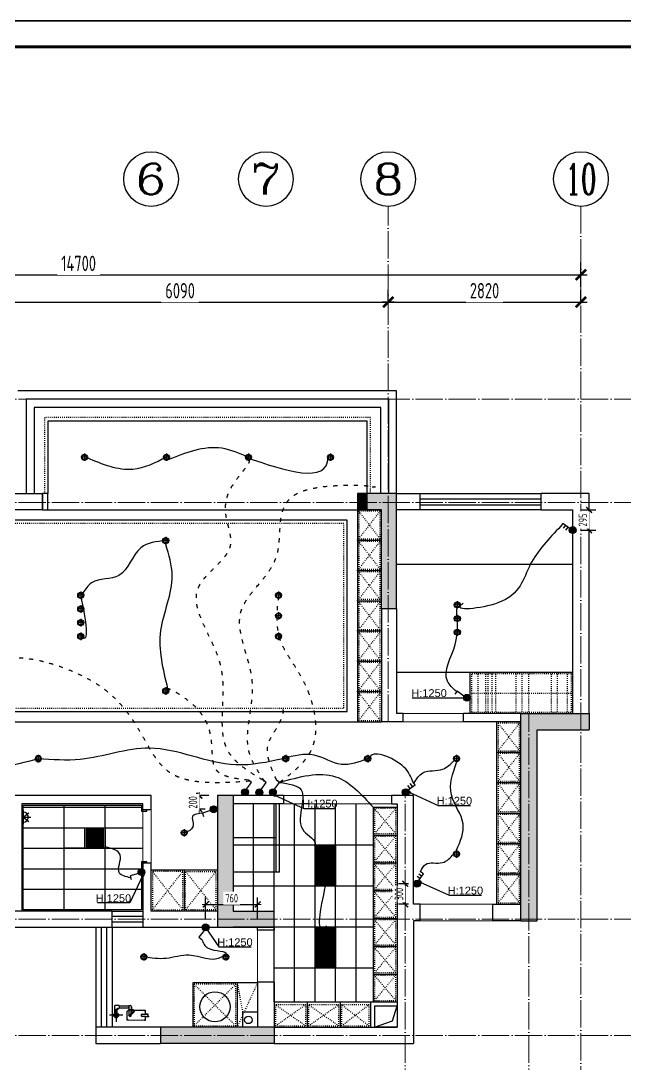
# Model space of a CAD drawing. Header units: inches. Extents: x -50945 to 250244, y -404780 to 18493.
# Drawn here: x 105423 to 114265, y -307663 to -292400 of the extents above; entities that cross this region are included whole.
import ezdxf
from ezdxf.enums import TextEntityAlignment as Align

# ---------------------------------------------------------------- set-up
doc = ezdxf.new("R2010")
doc.units = ezdxf.units.IN
doc.header["$MEASUREMENT"] = 0
doc.linetypes.add('ACAD_ISO03W100', pattern=[30, 12, -18])
doc.linetypes.add('DOTE', pattern=[2.42, 2, -0.2, 0.02, -0.2])
for name, color, linetype, lineweight in [('0000照明', 241, 'Continuous', 25), ('天棚材质标注', 2, 'Continuous', 5), ('门', 65, 'Continuous', 13)]:
    doc.layers.add(name, color=color, linetype=linetype, lineweight=lineweight)
for name, color, linetype in [('15开关布置图-YJ', 2, 'Continuous'), ('AXIS', 1, 'Continuous'), ('AXIS_TEXT', 7, 'Continuous'), ('A图框', 7, 'Continuous'), ('D-ARCHI', 250, 'Continuous'), ('EVH 立面填充', 8, 'Continuous'), ('IBS-003-建筑窗框', 3, 'Continuous'), ('IBS-182-原建筑非承重墙', 150, 'Continuous'), ('IBS-200-原建筑承重墙柱', 200, 'Continuous'), ('IBS-250-轻质砖隔墙填充', 250, 'Continuous'), ('IBS-63-原建筑窗', 63, 'Continuous'), ('IDS-030-造型完成面(看线)', 30, 'Continuous'), ('IDS-040-固定高家具', 40, 'Continuous'), ('IFF-51-活动家具', 51, 'Continuous'), ('IRC-2-天花灯具', 2, 'Continuous'), ('IRC-30-天花轮廓线', 30, 'Continuous'), ('外标注', 50, 'Continuous')]:
    doc.layers.add(name, color=color, linetype=linetype)
doc.styles.add('_TCH_AXIS', font='COMPLEX', dxfattribs={"bigfont": 'GBCBIG'})
doc.styles.add('COMPLEX', font='COMPLEX')
doc.styles.add('HBA-DIMT', font='ARCHS.SHX', dxfattribs={"width": 0.8})
doc.styles.add('MtXpl_Arial_Unicode_', font='Arial Unicode.ttf')
doc.dimstyles.new('HBA_40', dxfattribs={"dimscale": 50, "dimtxt": 2.5, "dimasz": 0.1, "dimexe": 2, "dimexo": 2.5, "dimgap": 0.6, "dimtad": 1, "dimdec": 0, "dimrnd": 5, "dimzin": 0, "dimtxsty": 'HBA-DIMT', "dimblk": 'HBA_DIMENSION_TICK', "dimblk1": 'HBA_DIMENSION_TICK', "dimblk2": 'HBA_DIMENSION_TICK', "dimcen": 0.125, "dimclrd": 44, "dimclre": 44, "dimclrt": 2, "dimadec": 0, "dimazin": 0, "dimtfac": 1, "dimtdec": 0, "dimtix": 1, "dimtmove": 1, "dimatfit": 3, "dimldrblk": 'HBA_Leader_Dot', "dimfxl": 0, "dimtvp": 1, "dimtfill": 1, "dimtolj": 1, "dimtzin": 0, "dimarcsym": 0})

# ---------------------------------------------------------------- blocks, each defined once
blk = doc.blocks.new('11')
at = {"layer": 'IBS-182-原建筑非承重墙'}
for p, q in [((140997, -1245), (140997, -1054)), ((140567, -1131), (140516, -1131)), ((140535, -1131), (140528, -1131)), ((140528, -1166), (140567, -1166)), ((140528, -1166), (140567, -1166)), ((140567, -1131), (140535, -1131)), ((140567, -1131), (140535, -1131)), ((140567, -1166), (140535, -1166)), ((140841, -1081), (140567, -1080)), ((140567, -1080), (140567, -1131)), ((140576, -1080), (140567, -1080)), ((140567, -1080), (140567, -1131)), ((140567, -1101), (140567, -1131)), ((140567, -1131), (140615, -1132)), ((140567, -1166), (140567, -1196)), ((140615, -1166), (140567, -1166)), ((140567, -1166), (140567, -1217)), ((140567, -1166), (140567, -1196)), ((140567, -1208), (140567, -1217)), ((140567, -1217), (140770, -1217)), ((140567, -1217), (140587, -1217)), ((140587, -1217), (140775, -1217)), ((140587, -1217), (140740, -1217)), ((140820, -1081), (140588, -1080)), ((140820, -1081), (140588, -1080)), ((140788, -1145), (140728, -1204)), ((140775, -1157), (140728, -1204)), ((140737, -1214), (140728, -1204)), ((140728, -1204), (140737, -1214)), ((140797, -1154), (140737, -1214)), ((140737, -1214), (140775, -1175)), ((140737, -1214), (140775, -1175)), ((140750, -1227), (140737, -1214)), ((140740, -1217), (140750, -1227)), ((140770, -1217), (140770, -1288)), ((140775, -1157), (140788, -1145)), ((140775, -1149), (140775, -1157)), ((140775, -1149), (140775, -1157)), ((140775, -1149), (140775, -1157)), ((140775, -1217), (140775, -1175)), ((140775, -1175), (140775, -1227)), ((140775, -1175), (140775, -1217)), ((140775, -1217), (140775, -1227)), ((140775, -1217), (140775, -1227)), ((140809, -1218), (140810, -1149)), ((140809, -1227), (140810, -1149)), ((140809, -1218), (140820, -1218)), ((140809, -1218), (140809, -1227)), ((140810, -1145), (140810, -1149)), ((140810, -1149), (140810, -1145)), ((140812, -1252), (140812, -1221)), ((140812, -1252), (140812, -1221)), ((140841, -1081), (140820, -1081)), ((140840, -1209), (140841, -1081)), ((140840, -1101), (140841, -1081)), ((140840, -1197), (140840, -1101)), ((140840, -1209), (140840, -1101)), ((140901, -1150), (141093, -1150)), ((140980, -1150), (140980, -1228)), ((140980, -1180), (140980, -1248)), ((140980, -1180), (140980, -1228)), ((141014, -1150), (141014, -1228)), ((141014, -1228), (141014, -1180)), ((141014, -1228), (141014, -1180)), ((140775, -1227), (140750, -1227)), ((140750, -1227), (140770, -1227)), ((140812, -1227), (140770, -1227)), ((140770, -1269), (140770, -1227)), ((140770, -1227), (140770, -1269)), ((140770, -1269), (140770, -1288)), ((140775, -1227), (140809, -1227)), ((140955, -1286), (140803, -1286)), ((140803, -1286), (140812, -1286)), ((140803, -1286), (140812, -1286)), ((140812, -1252), (140812, -1227)), ((140812, -1252), (140812, -1269)), ((140812, -1252), (140955, -1252)), ((140812, -1286), (140812, -1252)), ((140812, -1286), (140812, -1252)), ((140955, -1252), (140953, -1252)), ((140955, -1252), (140953, -1252)), ((140962, -1248), (140955, -1248)), ((140955, -1290), (140955, -1248)), ((140955, -1251), (140955, -1252)), ((140955, -1251), (140955, -1252)), ((140955, -1290), (140982, -1290)), ((140975, -1234), (140975, -1228)), ((140975, -1228), (140980, -1228)), ((140975, -1248), (140975, -1228)), ((140975, -1228), (141018, -1228)), ((140980, -1228), (140975, -1228)), ((140975, -1228), (140975, -1234)), ((140975, -1234), (140975, -1248)), ((140980, -1248), (140975, -1248)), ((140975, -1248), (140980, -1248)), ((140980, -1228), (141014, -1228)), ((140980, -1248), (140980, -1228)), ((140980, -1228), (141018, -1228)), ((140982, -1290), (141018, -1290)), ((141014, -1228), (141018, -1228)), ((141018, -1228), (141014, -1228)), ((141018, -1228), (141014, -1228)), ((141018, -1235), (141018, -1228)), ((141018, -1235), (141018, -1228)), ((141018, -1228), (141018, -1235)), ((141018, -1235), (141018, -1228)), ((141018, -1228), (141018, -1235)), ((141018, -1235), (141018, -1290))]:
    blk.add_line(p, q, dxfattribs=at)
blk.add_circle((140997, -1150), 34.9, dxfattribs=at)
for start, end in [(0, 180), (0, 180), (180, 240.5217), (180, 240.5217), (299.176, 0), (299.176, 0)]:
    blk.add_arc((140997, -1150), 34.9, start, end, dxfattribs=at)
for centre, major_axis, start_param, end_param in [((140553, -1149), (-17.5, -17.5), -1.141223, -0.024085), ((140540, -1140), (-6.72, -6.72), 4.378011, 6.612288), ((140531, -1157), (-6.72, -6.72), 1.236418, 3.470695), ((140588, -1101), (-14.5, 14.5), 5.495149, 7.065946), ((140587, -1196), (-14.5, 14.5), 0.78276, 2.353557), ((140615, -1149), (-12.1, -12.1), 0.78276, 3.924353), ((140793, -1149), (-12.1, 12.1), 3.924353, 7.065946), ((140793, -1149), (-4.6, -4.6), 1.568158, 4.709751), ((140820, -1101), (-14.5, -14.5), 2.353557, 3.924353), ((140820, -1197), (-14.5, -14.5), 0.78276, 2.353557), ((140997, -1150), (-12.1, 12.1), 4.709751, 10.992936), ((140791, -1269), (-15, 15), 0.78276, 2.986227), ((140791, -1269), (-15, 15), 2.986227, 3.924353), ((140962, -1234), (-9.66, 9.66), 2.353557, 3.924353)]:
    blk.add_ellipse(centre, major_axis=major_axis, ratio=1, start_param=start_param, end_param=end_param, dxfattribs=at)
at = {"layer": 'IBS-182-原建筑非承重墙', "extrusion": (0, 0, -1)}
for start_param, end_param in [(5.500425, 7.071221), (5.500425, 7.071221), (3.929629, 5.500425), (3.929629, 5.500425), (7.071221, 8.642018), (7.071221, 8.642018), (2.358832, 3.929629), (2.358832, 3.929629)]:
    blk.add_ellipse((140997, -1150), major_axis=(-12.1, 12.1), ratio=1, start_param=start_param, end_param=end_param, dxfattribs=at)
blk = doc.blocks.new('HBA_DIMENSION_TICK')
at = {"color": 0, "linetype": 'ByBlock'}
for p, q in [((-10, 0), (0, 0)), ((0, 0), (10, 0))]:
    blk.add_line(p, q, dxfattribs=at)
at = {"color": 50, "linetype": 'ByBlock'}
blk.add_solid([(-10, -7), (-7, -10), (7, 10), (10, 7)], dxfattribs=at)
blk = doc.blocks.new('*D712')
at = {"layer": 'Defpoints', "color": 0, "transparency": 16777216}
for p in [(110798, -296514), (104708, -296739), (110798, -296739)]:
    blk.add_point(p, dxfattribs=at)
at = {"layer": '外标注', "color": 44, "lineweight": -2, "transparency": 16777216}
for p, q in [((104708, -296514), (104708, -296334)), ((110798, -296514), (110798, -296334)), ((104717, -296514), (110789, -296514))]:
    blk.add_line(p, q, dxfattribs=at)
at = {"layer": '外标注', "color": 44, "lineweight": -2, "transparency": 16777216, "xscale": 9, "yscale": 9, "zscale": 9, "rotation": 180}
blk.add_blockref('HBA_DIMENSION_TICK', (104708, -296514), dxfattribs=at)
at = {"layer": '外标注', "color": 44, "lineweight": -2, "transparency": 16777216, "xscale": 9, "yscale": 9, "zscale": 9}
blk.add_blockref('HBA_DIMENSION_TICK', (110798, -296514), dxfattribs=at)
at = {"layer": '外标注', "color": 2, "transparency": 16777216, "insert": (107753, -296348), "char_height": 225, "attachment_point": 5, "style": 'HBA-DIMT', "bg_fill": 3, "box_fill_scale": 1.25, "bg_fill_color": 256, "bg_fill_true_color": 13158600, "bg_fill_transparency": 0}
blk.add_mtext('\\A1;6090', dxfattribs=at)
blk = doc.blocks.new('HBA_Leader_Dot')
at = {"color": 0, "linetype": 'ByBlock'}
blk.add_line((-5, 0), (-10, 0), dxfattribs=at)
at = {"color": 0, "linetype": 'ByBlock', "const_width": 5}
blk.add_lwpolyline([(-2.5, 0, 1), (2.5, 0, 1)], format="xyb", close=True, dxfattribs=at)
blk = doc.blocks.new('*D713')
at = {"layer": 'Defpoints', "color": 0, "transparency": 16777216}
for p in [(113618, -296514), (110798, -296739), (113618, -296739)]:
    blk.add_point(p, dxfattribs=at)
at = {"layer": '外标注', "color": 44, "lineweight": -2, "transparency": 16777216}
for p, q in [((110798, -296514), (110798, -296334)), ((113618, -296514), (113618, -296334)), ((110807, -296514), (113609, -296514))]:
    blk.add_line(p, q, dxfattribs=at)
at = {"layer": '外标注', "color": 44, "lineweight": -2, "transparency": 16777216, "xscale": 9, "yscale": 9, "zscale": 9, "rotation": 180}
blk.add_blockref('HBA_DIMENSION_TICK', (110798, -296514), dxfattribs=at)
at = {"layer": '外标注', "color": 44, "lineweight": -2, "transparency": 16777216, "xscale": 9, "yscale": 9, "zscale": 9}
blk.add_blockref('HBA_DIMENSION_TICK', (113618, -296514), dxfattribs=at)
at = {"layer": '外标注', "color": 2, "transparency": 16777216, "insert": (112208, -296348), "char_height": 225, "attachment_point": 5, "style": 'HBA-DIMT', "bg_fill": 3, "box_fill_scale": 1.25, "bg_fill_color": 256, "bg_fill_true_color": 13158600, "bg_fill_transparency": 0}
blk.add_mtext('\\A1;2820', dxfattribs=at)
blk = doc.blocks.new('*D714')
at = {"layer": 'Defpoints', "color": 0, "transparency": 16777216}
for p in [(113618, -296114), (98918, -296514), (113618, -296514)]:
    blk.add_point(p, dxfattribs=at)
at = {"layer": '外标注', "color": 44, "lineweight": -2, "transparency": 16777216}
for p, q in [((98918, -296289), (98918, -295934)), ((113618, -296289), (113618, -295934)), ((98927, -296114), (113609, -296114))]:
    blk.add_line(p, q, dxfattribs=at)
at = {"layer": '外标注', "color": 44, "lineweight": -2, "transparency": 16777216, "xscale": 9, "yscale": 9, "zscale": 9, "rotation": 180}
blk.add_blockref('HBA_DIMENSION_TICK', (98918, -296114), dxfattribs=at)
at = {"layer": '外标注', "color": 44, "lineweight": -2, "transparency": 16777216, "xscale": 9, "yscale": 9, "zscale": 9}
blk.add_blockref('HBA_DIMENSION_TICK', (113618, -296114), dxfattribs=at)
at = {"layer": '外标注', "color": 2, "transparency": 16777216, "insert": (106268, -295948), "char_height": 225, "attachment_point": 5, "style": 'HBA-DIMT', "bg_fill": 3, "box_fill_scale": 1.25, "bg_fill_color": 256, "bg_fill_true_color": 13158600, "bg_fill_transparency": 0}
blk.add_mtext('\\A1;14700', dxfattribs=at)
blk = doc.blocks.new('_AXISO')
blk.add_circle((0, 0), 0.5)
at = {"layer": 'AXIS_TEXT', "style": 'COMPLEX', "width": 1.041667}
blk.add_attdef('A', text='', height=0.56, dxfattribs=at).set_placement((-0.25, -0.28), (0.25, -0.28), align=Align.FIT)
blk = doc.blocks.new('gegeg')
at = {"layer": 'A图框'}
blk.add_lwpolyline([(162587, -39218), (162587, -60008), (133187, -60008), (133187, -39218)], close=True, dxfattribs=at)
at = {"layer": 'A图框', "const_width": 42}
blk.add_lwpolyline([(133537, -40125), (133537, -39568), (162237, -39568), (162237, -57908)], dxfattribs=at)
blk = doc.blocks.new('A$C2C253EB8')
at = {"layer": 'IRC-2-天花灯具', "color": 250}
for p, q in [((0, 55), (110, 55)), ((55, 0), (55, 110))]:
    blk.add_line(p, q, dxfattribs=at)
at = {"layer": 'IRC-2-天花灯具', "color": 2}
blk.add_ellipse((55, 55), major_axis=(44, 0), ratio=1, start_param=1.571461413961594, end_param=7.85464672114118, dxfattribs=at)
at = {"layer": 'IRC-2-天花灯具', "color": 251}
blk.add_ellipse((55, 55), major_axis=(33, 0), ratio=1, start_param=1.570667, end_param=7.853852, dxfattribs=at)
blk = doc.blocks.new('fhty')
at = {"layer": 'IRC-2-天花灯具'}
for p, q in [((717910, -196860), (717910, -197065)), ((717910, -196962), (717990, -196900)), ((717910, -196962), (718019, -196962)), ((717910, -196962), (717990, -197025))]:
    blk.add_line(p, q, dxfattribs=at)
blk.add_arc((717910, -196962), 74.3, 270, 90, dxfattribs=at)
blk = doc.blocks.new('*D721')
at = {"layer": 'Defpoints', "color": 0, "transparency": 16777216}
for p in [(111218, -305025), (111218, -305325)]:
    blk.add_point(p, dxfattribs=at)
at = {"layer": '天棚材质标注', "color": 44, "lineweight": -2, "transparency": 16777216}
for p, q in [((111093, -305025), (110948, -305025)), ((111048, -305020), (111048, -305015)), ((111048, -305025), (111048, -305325)), ((111093, -305325), (110948, -305325)), ((111048, -305330), (111048, -305335))]:
    blk.add_line(p, q, dxfattribs=at)
at = {"layer": '天棚材质标注', "color": 44, "lineweight": -2, "transparency": 16777216, "xscale": 5, "yscale": 5, "zscale": 5}
for p, rotation in [((111048, -305025), 270), ((111048, -305325), 90)]:
    blk.add_blockref('HBA_DIMENSION_TICK', p, dxfattribs=dict(at, rotation=rotation))
at = {"layer": '天棚材质标注', "color": 2, "transparency": 16777216, "insert": (110956, -305175), "char_height": 125, "attachment_point": 5, "rotation": 90, "style": 'HBA-DIMT', "bg_fill": 3, "box_fill_scale": 1.25, "bg_fill_color": 256, "bg_fill_true_color": 13158600, "bg_fill_transparency": 0}
blk.add_mtext('\\A1;300', dxfattribs=at)
at = {"layer": 'Defpoints', "color": 0, "transparency": 16777216}
blk.add_point((111048, -305325), dxfattribs=at)
blk = doc.blocks.new('*D722')
at = {"layer": 'Defpoints', "color": 0, "transparency": 16777216}
for p in [(108298, -303735), (108244, -303934)]:
    blk.add_point(p, dxfattribs=at)
at = {"layer": '天棚材质标注', "color": 44, "lineweight": -2, "transparency": 16777216}
for p, q in [((108173, -303735), (107934, -303735)), ((108034, -303730), (108034, -303725)), ((108034, -303934), (108034, -303735)), ((108119, -303934), (107934, -303934)), ((108034, -303939), (108034, -303944))]:
    blk.add_line(p, q, dxfattribs=at)
at = {"layer": '天棚材质标注', "color": 44, "lineweight": -2, "transparency": 16777216, "xscale": 5, "yscale": 5, "zscale": 5}
for p, rotation in [((108034, -303735), 270), ((108034, -303934), 90)]:
    blk.add_blockref('HBA_DIMENSION_TICK', p, dxfattribs=dict(at, rotation=rotation))
at = {"layer": '天棚材质标注', "color": 2, "transparency": 16777216, "insert": (107941, -303834), "char_height": 125, "attachment_point": 5, "rotation": 90, "style": 'HBA-DIMT', "bg_fill": 3, "box_fill_scale": 1.25, "bg_fill_color": 256, "bg_fill_true_color": 13158600, "bg_fill_transparency": 0}
blk.add_mtext('\\A1;200', dxfattribs=at)
at = {"layer": 'Defpoints', "color": 0, "transparency": 16777216}
blk.add_point((108034, -303735), dxfattribs=at)
blk = doc.blocks.new('*D723')
at = {"layer": 'Defpoints', "color": 0, "transparency": 16777216}
for p in [(108888, -305327), (108127, -305664), (108888, -305665)]:
    blk.add_point(p, dxfattribs=at)
at = {"layer": '天棚材质标注', "color": 44, "lineweight": -2, "transparency": 16777216}
for p, q in [((108127, -305539), (108127, -305227)), ((108888, -305540), (108888, -305227)), ((108132, -305327), (108883, -305327))]:
    blk.add_line(p, q, dxfattribs=at)
at = {"layer": '天棚材质标注', "color": 44, "lineweight": -2, "transparency": 16777216, "xscale": 5, "yscale": 5, "zscale": 5, "rotation": 180}
blk.add_blockref('HBA_DIMENSION_TICK', (108127, -305327), dxfattribs=at)
at = {"layer": '天棚材质标注', "color": 44, "lineweight": -2, "transparency": 16777216, "xscale": 5, "yscale": 5, "zscale": 5}
blk.add_blockref('HBA_DIMENSION_TICK', (108888, -305327), dxfattribs=at)
at = {"layer": '天棚材质标注', "color": 2, "transparency": 16777216, "insert": (108508, -305235), "char_height": 125, "attachment_point": 5, "style": 'HBA-DIMT', "bg_fill": 3, "box_fill_scale": 1.25, "bg_fill_color": 256, "bg_fill_true_color": 13158600, "bg_fill_transparency": 0}
blk.add_mtext('\\A1;760', dxfattribs=at)
blk = doc.blocks.new('*D1060')
at = {"layer": '天棚材质标注', "color": 44, "lineweight": -2, "transparency": 16777216}
for p, q in [((113623, -299555), (113838, -299555)), ((113738, -299550), (113738, -299545)), ((113738, -299851), (113738, -299555)), ((113623, -299851), (113838, -299851)), ((113738, -299856), (113738, -299861))]:
    blk.add_line(p, q, dxfattribs=at)
at = {"layer": '天棚材质标注', "color": 44, "lineweight": -2, "transparency": 16777216, "xscale": 5, "yscale": 5, "zscale": 5}
for p, rotation in [((113738, -299555), 270), ((113738, -299851), 90)]:
    blk.add_blockref('HBA_DIMENSION_TICK', p, dxfattribs=dict(at, rotation=rotation))
at = {"layer": '天棚材质标注', "color": 2, "transparency": 16777216, "insert": (113646, -299703), "char_height": 125, "attachment_point": 5, "rotation": 90, "style": 'HBA-DIMT', "bg_fill": 3, "box_fill_scale": 1.25, "bg_fill_color": 256, "bg_fill_true_color": 13158600, "bg_fill_transparency": 0}
blk.add_mtext('\\A1;295', dxfattribs=at)
at = {"layer": 'Defpoints', "color": 0, "transparency": 16777216}
for p in [(113498, -299555), (113738, -299555), (113498, -299851)]:
    blk.add_point(p, dxfattribs=at)

msp = doc.modelspace()

# ---------------------------------------------------------------- hatches: boundary and pattern name
at = {"layer": '0000照明', "lineweight": 25, "ltscale": 0.01}
for points in [[(113542.85, -299872.63, -1), (113453.63, -299828.45, -1)], [(113453.84, -299829.66, -1), (113543.06, -299873.83, -1)], [(111993.91, -302325.58, -1), (111904.69, -302281.41, -1)], [(111904.9, -302282.62, -1), (111994.12, -302326.79, -1)], [(108722.99, -303640.96, -1), (108678.82, -303730.18, -1)], [(108680.03, -303729.97, -1), (108724.2, -303640.75, -1)], [(108935.48, -303643.13, -1), (108891.31, -303732.35, -1)], [(108892.52, -303732.14, -1), (108936.69, -303642.92, -1)], [(109132.39, -303640.33, -1), (109088.22, -303729.55, -1)], [(109089.43, -303729.34, -1), (109133.6, -303640.12, -1)], [(111088.24, -303648.98, -1), (111019.66, -303721.16, -1)], [(111020.87, -303721.31, -1), (111089.45, -303649.14, -1)], [(108288.86, -303911.52, -1), (108200.05, -303956.49, -1)], [(107231.47, -304831.24, -1), (107142.65, -304876.22, -1)], [(107143.74, -304876.77, -1), (107232.56, -304831.8, -1)], [(111240.01, -304979.9, -1), (111195.84, -305069.12, -1)], [(111197.05, -305068.91, -1), (111241.22, -304979.69, -1)], [(108148.01, -305619.44, -1), (108103.95, -305708.72, -1)], [(108105.16, -305708.51, -1), (108149.22, -305619.23, -1)]]:
    msp.add_hatch(color=256, dxfattribs=at).paths.add_polyline_path(points)
at = {"layer": 'EVH 立面填充'}
h = msp.add_hatch(color=256, dxfattribs=at)
h.dxf.hatch_style = 1
h.paths.add_polyline_path([(110698.45, -299554.51), (110698.45, -301004.51), (110918.45, -301004.51), (110918.45, -299314.51), (110488.45, -299314.51), (110488.45, -299554.51)])
h = msp.add_hatch(color=256, dxfattribs=at)
h.dxf.hatch_style = 1
h.paths.add_polyline_path([(112978.45, -302774.51), (113738.45, -302774.51), (113738.45, -302534.51), (112738.45, -302534.51), (112738.45, -305564.51), (112978.45, -305564.51)])
h = msp.add_hatch(color=256, dxfattribs=at)
h.dxf.hatch_style = 1
h.paths.add_polyline_path([(109128.15, -305664.51), (109128.15, -305424.51), (108528.15, -305424.51), (108528.15, -303734.51), (108298.15, -303734.51), (108298.15, -305664.51)])
h = msp.add_hatch(color=256, dxfattribs=at)
h.dxf.hatch_style = 1
h.paths.add_polyline_path([(107468.15, -307123.68), (107468.15, -307362.01), (109128.15, -307362.01), (109128.15, -307123.68)])
at = {"layer": 'IRC-2-天花灯具'}
h = msp.add_hatch(dxfattribs=at)
h.set_pattern_fill('ANSI31', color=256, scale=80)
h.set_pattern_definition([(45, (12589.499, -288437.724), (-7.0710678, 7.0710678), [])])
h.paths.add_polyline_path([(106378.15, -304484.51), (106638.15, -304484.51), (106638.15, -304224.51), (106378.15, -304224.51)])
h = msp.add_hatch(dxfattribs=at)
h.set_pattern_fill('ANSI31', color=256, scale=80)
h.paths.add_polyline_path([(110028.15, -304454.51), (109728.15, -304454.51), (109728.15, -305054.51), (110028.15, -305054.51)])
h = msp.add_hatch(dxfattribs=at)
h.set_pattern_fill('ANSI31', color=256, scale=80)
h.set_pattern_definition([(45, (0, -1200), (-7.0710678, 7.0710678), [])])
h.paths.add_polyline_path([(110028.15, -305654.51), (109728.15, -305654.51), (109728.15, -306254.51), (110028.15, -306254.51)])

# ---------------------------------------------------------------- linework, layer by layer
for p in [(110348.45, -299997.37), (110348.45, -300440.22), (110348.45, -300883.08), (110348.45, -301325.94), (110348.45, -301768.79), (110348.45, -302211.65), (112388.45, -303099.51), (112388.45, -303544.51), (112388.45, -303989.51), (112388.45, -304434.51), (112388.45, -304879.51)]:
    msp.add_point(p)
at = {"layer": '0000照明', "lineweight": 25, "ltscale": 0.01}
for p, q in [((113354.58, -299752.62), (113321.89, -299796.4)), ((113454.94, -299827.57), (113354.58, -299752.62)), ((113391.11, -299779.9), (113358.42, -299823.68)), ((113425.53, -299805.6), (113392.84, -299849.39)), ((111805.64, -302205.58), (111772.94, -302249.36)), ((111906, -302280.52), (111805.64, -302205.58)), ((108725.09, -303642.06), (108800.03, -303541.69)), ((108800.03, -303541.69), (108756.25, -303509)), ((108937.58, -303644.23), (109012.52, -303543.86)), ((109012.52, -303543.86), (108968.74, -303511.17)), ((109134.49, -303641.43), (109209.43, -303541.07)), ((109209.43, -303541.07), (109165.65, -303508.37)), ((111089.91, -303650.65), (111191.18, -303576.94)), ((111154.31, -303603.77), (111122.16, -303559.59)), ((111191.18, -303576.94), (111159.02, -303532.76)), ((111119.58, -303629.05), (111087.43, -303584.88)), ((108200.12, -303954.91), (108079.99, -303990.37)), ((108079.99, -303990.37), (108095.46, -304042.78)), ((107142.72, -304874.64), (107022.59, -304910.1)), ((107022.59, -304910.1), (107038.06, -304962.51)), ((111264.07, -304951.59), (111220.29, -304918.9)), ((111242.11, -304981), (111317.05, -304880.64)), ((111289.77, -304917.17), (111245.99, -304884.48)), ((111317.05, -304880.64), (111273.27, -304847.94)), ((108103.06, -305707.41), (108028.24, -305807.87)), ((108028.24, -305807.87), (108072.06, -305840.51))]:
    msp.add_line(p, q, dxfattribs=at)
for centre in [(113498.24, -299850.54), (113498.45, -299851.75), (111949.3, -302303.5), (111949.51, -302304.7), (108700.91, -303685.57), (108702.11, -303685.36), (108913.4, -303687.74), (108914.6, -303687.53), (109110.31, -303684.94), (109111.51, -303684.73), (111053.95, -303685.07), (111055.16, -303685.23), (108244.46, -303934.01), (107187.06, -304853.73), (107188.15, -304854.29), (111217.93, -305024.51), (111219.13, -305024.3), (108125.98, -305664.08), (108127.19, -305663.87)]:
    msp.add_circle(centre, 49.78, dxfattribs=at)
for points in [[(108753.45, -298784.39), (108365.24, -298653.36), (107562.78, -298827.39)], [(107553.45, -298784.39), (107060.3, -298962.22), (106396.12, -298795.12)], [(108709.45, -298784.36), (109920.45, -298784.39), (109920.51, -298782.02)], [(113321.89, -299796.4), (112877.6, -300354.51), (112401.62, -300915.79), (111863.71, -300944.35), (111896.62, -300921.59)], [(107543.45, -300004.51, 0), (107179.71, -300108.25), (106858.82, -300512.78), (106458.95, -300621.32), (106328.59, -300771.3)], [(107575.34, -302174.2, 0), (107473.02, -301319), (107638.7, -300514.83), (107543.45, -300059.51, 0)], [(106299.72, -300804.51), (106299.72, -301404.51), (106296.04, -301400.78)], [(111800.11, -302212.99), (111664.77, -302060.43), (111779.11, -301524.08), (111808.71, -301344.35), (111808.71, -301144.35), (111808.71, -300977.35), (111814.15, -300961.07)], [(109265.3, -303194.51), (108568.51, -303285.16), (107304, -303040.89), (106293.33, -303205.3), (105678.6, -303194.51)], [(110498.3, -303194.51), (110113.54, -303278.01), (109713.75, -303142.88), (109265.3, -303194.51)], [(111159.02, -303532.76), (111028.27, -303316.37), (110530.46, -303201.9), (110531.47, -303219.42)], [(105678.6, -303194.51), (105109.28, -303303.33), (104522.6, -303194.51)], [(111175.1, -303554.85), (111303.85, -303402.37), (111597.42, -303347.36), (111763.29, -303221.15)], [(111798.3, -304534.51), (111894.44, -304147.05), (111723.56, -303723.38), (111798.3, -303249.51)], [(109209.43, -303541.07), (110028.67, -303457.64), (110578.15, -303904.51)], [(109209.43, -303541.07), (109525.08, -303651.17), (109565.42, -304255.86), (109728.15, -304454.51), (109722.29, -304475.34)], [(108099.37, -303987.92), (107933.31, -304045.48), (107894.15, -304243.61), (107853.38, -304261.68), (107857.43, -304258.29)], [(107030.33, -304936.3), (106862.57, -304861.26), (106877.46, -304603.79), (106658.15, -304484.51)], [(111273.27, -304847.94), (111341.91, -304742.81), (111592.6, -304714.54), (111754.3, -304589.51)], [(109878.15, -305054.51), (109878.15, -305654.51), (109895.77, -305641.29)], [(108072.06, -305840.51), (108165.09, -305967.51), (108423.15, -306050.51), (108368.15, -306094.51), (107886.13, -306069.56), (107548.82, -306116.94), (107223.15, -306094.51)]]:
    msp.add_spline(points, degree=3, dxfattribs=at)
at = {"layer": '0000照明', "linetype": 'ACAD_ISO03W100', "lineweight": 25, "ltscale": 5}
for points in [[(108968.74, -303511.17), (108468.39, -303105.47), (108345.82, -301825.66), (108031.07, -300670.18), (108485.79, -300098.25), (108501.47, -299228.6), (108731.74, -298822.66), (108705.31, -298829.03)], [(108990.63, -303527.52), (108766.03, -303107.49), (108810.05, -302076.31), (108643.82, -301042.43), (109167.09, -300226.28), (109480.08, -299307.51), (110538.45, -299224.42), (110521.74, -299224.42)], [(109209.43, -303541.07), (109666.98, -303081.43), (109507.34, -301963.07), (109215.01, -301442.87, 0), (109194.57, -300837.49, 0), (109196.51, -300822.5)], [(108778.14, -303525.35), (107623.66, -303410.85), (106655.66, -302188.8), (104938.02, -302041.44), (104942.97, -302069.95)], [(108756.25, -303509), (108322.69, -303400.07), (107927.85, -302391), (107587.45, -302204.54, 0), (107591.56, -302209.09)], [(109165.65, -303508.37), (109038.35, -303001.14), (109245.3, -302587.52), (109245.3, -302454.51), (109239.3, -302449.65)]]:
    msp.add_spline(points, degree=3, dxfattribs=at)
at = {"layer": 'D-ARCHI', "color": 251, "linetype": 'DOTE', "lineweight": 5, "ltscale": 200}
for p, q in [((116438.45, -297934.27), (96111.19, -297934.27)), ((116438.45, -299444.51), (96098.45, -299444.51)), ((112858.45, -310062.84), (112858.45, -302534.51)), ((111048.15, -310062.84), (111048.15, -303734.51)), ((116438.45, -305544.51), (96111.19, -305544.51)), ((116438.45, -307242.84), (96111.19, -307242.84))]:
    msp.add_line(p, q, dxfattribs=at)
at = {"layer": 'IBS-003-建筑窗框', "color": 251, "ltscale": 10}
for p, q in [((110918.45, -297814.27), (105378.45, -297814.27)), ((110918.45, -299314.51), (110918.45, -297814.27)), ((110688.45, -298054.27), (105618.45, -298054.27)), ((105618.45, -298054.27), (105618.45, -299314.51)), ((110688.45, -299314.51), (110688.45, -298054.27)), ((110488.45, -298254.27), (105818.45, -298254.27)), ((105818.45, -298254.27), (105818.45, -299314.51)), ((110488.45, -299314.51), (110488.45, -298254.27)), ((111268.45, -299314.51), (113038.45, -299314.51)), ((113038.45, -299554.51), (111268.45, -299554.51)), ((106758.15, -305424.51), (107208.15, -305424.51)), ((106518.15, -305664.51), (106518.15, -307124.51)), ((107208.15, -305664.51), (106758.15, -305664.51)), ((106758.15, -305664.51), (106758.15, -307124.51))]:
    msp.add_line(p, q, dxfattribs=at)
at = {"layer": 'IBS-182-原建筑非承重墙'}
for p, q in [((105228.45, -299314.51), (105738.45, -299314.51)), ((105738.45, -299554.51), (105738.45, -299314.51)), ((110918.45, -299314.51), (111268.45, -299314.51)), ((111268.45, -299554.51), (111268.45, -299314.51)), ((113738.45, -299314.51), (113038.45, -299314.51)), ((113038.45, -299554.51), (113038.45, -299314.51)), ((113738.45, -302534.51), (113738.45, -299314.51)), ((105738.45, -299554.51), (105228.45, -299554.51)), ((111268.45, -299554.51), (110918.45, -299554.51)), ((113038.45, -299554.51), (113498.45, -299554.51)), ((113498.45, -302534.51), (113498.45, -299554.51)), ((110698.45, -301004.51), (110698.45, -302654.51)), ((110918.45, -301004.51), (110918.45, -302534.51)), ((111018.45, -302654.51), (110698.45, -302654.51)), ((111018.45, -302534.51), (110918.45, -302534.51)), ((111018.45, -302654.51), (111018.45, -302534.51)), ((111898.45, -302654.51), (111898.45, -302534.51)), ((112738.45, -302534.51), (111898.45, -302534.51)), ((112738.45, -302654.51), (111898.45, -302654.51)), ((107328.15, -303734.51), (103678.15, -303734.51)), ((107328.15, -303944.51), (107328.15, -303734.51)), ((109268.15, -303734.51), (108528.15, -303734.51)), ((109268.15, -303734.51), (109268.15, -303854.51)), ((111168.15, -303734.51), (110848.15, -303734.51)), ((110848.15, -303734.51), (110848.15, -303854.51)), ((111168.15, -305324.51), (111168.15, -303734.51)), ((107208.15, -303854.51), (105438.15, -303854.51)), ((105438.15, -303854.51), (105438.15, -305424.51)), ((107208.15, -303944.51), (107208.15, -303854.51)), ((109268.15, -303854.51), (108528.15, -303854.51)), ((110848.15, -303854.51), (110928.15, -303854.51)), ((110928.15, -303854.51), (110928.15, -307124.51)), ((107328.15, -303944.51), (107208.15, -303944.51)), ((107328.15, -304724.51), (107208.15, -304724.51)), ((107208.15, -304724.51), (107208.15, -305664.51)), ((107328.15, -305424.51), (107328.15, -304724.51)), ((111268.15, -305324.51), (111168.15, -305324.51)), ((111268.15, -305564.51), (111268.15, -305324.51)), ((112328.45, -305564.51), (112328.45, -305324.51)), ((112328.45, -305324.51), (112738.45, -305324.51)), ((105438.15, -305424.51), (104058.15, -305424.51)), ((106758.15, -305424.51), (105438.15, -305424.51)), ((106758.15, -305664.51), (106758.15, -305424.51)), ((108298.15, -305424.51), (107328.15, -305424.51)), ((111268.15, -305564.51), (111168.15, -305564.51)), ((111168.15, -305564.51), (111168.15, -307362.84)), ((112738.45, -305564.51), (112328.45, -305564.51)), ((106518.15, -305664.51), (104058.15, -305664.51)), ((106758.15, -305664.51), (106518.15, -305664.51)), ((108298.15, -305664.51), (107208.15, -305664.51)), ((108888.15, -305704.51), (108888.15, -305664.51)), ((109128.15, -305704.51), (108888.15, -305704.51)), ((109128.15, -305664.51), (109128.15, -305704.51)), ((109128.15, -306464.51), (108888.15, -306464.51)), ((108888.15, -306464.51), (108888.15, -307124.51)), ((109128.15, -306464.51), (109128.15, -307124.51)), ((110539.91, -306751.52), (110539.91, -307124.51)), ((110539.91, -306751.52), (110928.15, -306751.52)), ((108668.15, -306904.51), (108668.15, -307124.51)), ((108888.15, -306904.51), (108668.15, -306904.51)), ((110599.91, -306811.52), (110599.91, -307124.51)), ((110599.91, -306811.52), (110928.15, -306811.52)), ((110861.62, -307031.93), (110928.15, -306811.52)), ((110599.91, -307124.51), (110861.62, -307031.93)), ((107468.15, -307124.51), (106518.15, -307124.51)), ((106518.15, -307124.51), (106518.15, -307362.84)), ((109128.15, -307124.51), (110928.15, -307124.51)), ((110928.15, -307124.51), (110599.91, -307124.51)), ((106518.15, -307362.84), (107468.15, -307362.84)), ((109128.15, -307362.84), (111168.15, -307362.84))]:
    msp.add_line(p, q, dxfattribs=at)
for points in [[(105738.45, -299554.51), (105818.45, -299554.51), (105818.45, -299314.51), (105738.45, -299314.51)], [(110348.45, -299554.51), (110488.45, -299554.51), (110488.45, -299314.51), (110348.45, -299314.51)]]:
    msp.add_lwpolyline(points, close=True, dxfattribs=at)
msp.add_circle((108752.19, -307016.08), 55, dxfattribs=at)
at = {"layer": 'IBS-200-原建筑承重墙柱', "ltscale": 0.02}
for p, q in [((110488.45, -299554.51), (110488.45, -299314.51)), ((110918.45, -299314.51), (110488.45, -299314.51)), ((110918.45, -301004.51), (110918.45, -299314.51)), ((110698.45, -299554.51), (110488.45, -299554.51)), ((110698.45, -301004.51), (110698.45, -299554.51)), ((110918.45, -301004.51), (110698.45, -301004.51)), ((112738.45, -305564.51), (112738.45, -302534.51)), ((112738.45, -302534.51), (113738.45, -302534.51)), ((113738.45, -302534.51), (113738.45, -302774.51)), ((112978.45, -305564.51), (112978.45, -302774.51)), ((112978.45, -302774.51), (113738.45, -302774.51)), ((108298.15, -303734.51), (108298.15, -305664.51)), ((108528.15, -303734.51), (108298.15, -303734.51)), ((108528.15, -303734.51), (108528.15, -305424.51)), ((108528.15, -305424.51), (109128.15, -305424.51)), ((109128.15, -305664.51), (109128.15, -305424.51)), ((112738.45, -305564.51), (112978.45, -305564.51)), ((109128.15, -305664.51), (108298.15, -305664.51)), ((109128.15, -307124.51), (107468.15, -307124.51)), ((107468.15, -307124.51), (107468.15, -307362.84)), ((109128.15, -307124.51), (109128.15, -307362.84)), ((109128.15, -307362.84), (107468.15, -307362.84))]:
    msp.add_line(p, q, dxfattribs=at)
at = {"layer": 'IBS-250-轻质砖隔墙填充', "color": 8, "linetype": 'Continuous'}
for p, q in [((110348.45, -299324.6), (110358.54, -299314.51)), ((110348.45, -299345.81), (110379.75, -299314.51)), ((110348.45, -299367.02), (110400.97, -299314.51)), ((110348.45, -299388.24), (110422.18, -299314.51)), ((110348.45, -299409.45), (110443.39, -299314.51)), ((110348.45, -299430.66), (110464.6, -299314.51)), ((110348.45, -299451.88), (110355.82, -299444.51)), ((110348.45, -299473.09), (110377.03, -299444.51)), ((110348.45, -299494.3), (110398.24, -299444.51)), ((110348.45, -299515.52), (110419.46, -299444.51)), ((110348.45, -299536.73), (110440.67, -299444.51)), ((110351.88, -299554.51), (110461.88, -299444.51)), ((110355.82, -299444.51), (110485.82, -299314.51)), ((110373.1, -299554.51), (110483.1, -299444.51)), ((110377.03, -299444.51), (110488.45, -299333.09)), ((110394.31, -299554.51), (110488.45, -299460.37)), ((110398.24, -299444.51), (110488.45, -299354.3)), ((110419.46, -299444.51), (110488.45, -299375.52)), ((110440.67, -299444.51), (110488.45, -299396.73)), ((110461.88, -299444.51), (110488.45, -299417.94)), ((110483.1, -299444.51), (110488.45, -299439.15)), ((110415.52, -299554.51), (110488.45, -299481.58)), ((110436.74, -299554.51), (110488.45, -299502.79)), ((110457.95, -299554.51), (110488.45, -299524.01)), ((110479.16, -299554.51), (110488.45, -299545.22))]:
    msp.add_line(p, q, dxfattribs=at)
at = {"layer": 'IBS-63-原建筑窗'}
for p, q in [((110808.45, -297934.27), (105498.45, -297934.27)), ((105498.45, -297934.27), (105498.45, -299314.51)), ((110808.45, -299314.51), (110808.45, -297934.27)), ((111268.45, -299394.51), (113038.45, -299394.51)), ((111268.45, -299482.09), (113038.45, -299482.09)), ((107208.15, -305504.51), (106758.15, -305504.51)), ((106598.15, -305664.51), (106598.15, -307124.51)), ((106678.15, -305664.51), (106678.15, -307124.51)), ((107208.15, -305584.51), (106758.15, -305584.51))]:
    msp.add_line(p, q, dxfattribs=at)
at = {"layer": 'IDS-030-造型完成面(看线)'}
msp.add_lwpolyline([(107268.15, -304724.51), (107268.15, -304704.51), (107188.15, -304704.51), (107188.15, -305404.51), (105458.15, -305404.51), (105458.15, -303874.51), (107188.15, -303874.51), (107188.15, -303964.51), (107268.15, -303964.51), (107268.15, -303944.51)], dxfattribs=at)
at = {"layer": 'IDS-040-固定高家具'}
for p, q in [((110348.45, -299554.51), (110348.45, -302654.51)), ((110348.45, -299554.51), (110698.45, -299554.51)), ((110348.45, -299997.37), (110698.45, -299997.37)), ((110348.45, -300440.22), (110698.45, -300440.22)), ((110348.45, -300883.08), (110698.45, -300883.08)), ((110348.45, -301325.94), (110698.45, -301325.94)), ((110348.45, -301768.79), (110698.45, -301768.79)), ((113498.45, -301934.51), (111998.45, -301934.51)), ((111998.45, -302534.51), (111998.45, -301934.51)), ((110348.45, -302211.65), (110698.45, -302211.65)), ((110348.45, -302654.51), (110698.45, -302654.51)), ((112388.45, -305324.51), (112388.45, -302654.51)), ((112388.45, -303099.51), (112738.45, -303099.51)), ((112388.45, -303544.51), (112738.45, -303544.51)), ((110578.15, -303904.51), (110578.15, -306751.52)), ((110578.15, -303904.51), (110928.15, -303904.51)), ((112388.45, -303989.51), (112738.45, -303989.51)), ((110578.15, -304311.22), (110928.15, -304311.22)), ((112388.45, -304434.51), (112738.45, -304434.51)), ((110578.15, -304717.94), (110928.15, -304717.94)), ((108298.15, -304824.51), (107328.15, -304824.51)), ((107813.15, -304824.51), (107813.15, -305424.51)), ((112388.45, -304879.51), (112738.45, -304879.51)), ((110578.15, -305124.66), (110928.15, -305124.66)), ((110578.15, -305531.37), (110928.15, -305531.37)), ((110578.15, -305938.09), (110928.15, -305938.09)), ((108888.15, -306474.51), (107938.15, -306474.51)), ((107938.15, -306474.51), (107938.15, -307124.51)), ((108588.15, -306474.51), (108588.15, -307124.51)), ((110578.15, -306344.8), (110928.15, -306344.8)), ((109128.15, -306751.52), (110539.91, -306751.52)), ((109611.48, -306751.52), (109611.48, -307124.51)), ((110094.82, -306751.52), (110094.82, -307124.51))]:
    msp.add_line(p, q, dxfattribs=at)
at = {"layer": 'IDS-040-固定高家具', "linetype": 'ACAD_ISO03W100'}
for p, q in [((110368.45, -299977.37), (110678.45, -299574.51)), ((110678.45, -299977.37), (110368.45, -299574.51)), ((110368.45, -300420.22), (110678.45, -300017.37)), ((110678.45, -300420.22), (110368.45, -300017.37)), ((110368.45, -300863.08), (110678.45, -300460.22)), ((110678.45, -300863.08), (110368.45, -300460.22)), ((110368.45, -301305.94), (110678.45, -300903.08)), ((110678.45, -301305.94), (110368.45, -300903.08)), ((110368.45, -301748.79), (110678.45, -301345.94)), ((110678.45, -301748.79), (110368.45, -301345.94)), ((110368.45, -302191.65), (110678.45, -301788.79)), ((110678.45, -302191.65), (110368.45, -301788.79)), ((112107.61, -301954.51), (112107.61, -302514.51)), ((112224.24, -301954.51), (112224.24, -302514.51)), ((112257.94, -301954.51), (112257.94, -302514.51)), ((112312.37, -301954.51), (112312.37, -302514.51)), ((112369.39, -301954.51), (112369.39, -302514.51)), ((112664.88, -301954.51), (112664.88, -302514.51)), ((112753, -301954.51), (112753, -302514.51)), ((112848.9, -301954.51), (112848.9, -302514.51)), ((113183.27, -301954.51), (113183.27, -302514.51)), ((113271.39, -301954.51), (113271.39, -302514.51)), ((113419.13, -301954.51), (113419.13, -302514.51)), ((110368.45, -302634.51), (110678.45, -302231.65)), ((110678.45, -302634.51), (110368.45, -302231.65)), ((112018.45, -302234.51), (113478.45, -302234.51)), ((112408.45, -303079.51), (112718.45, -302674.51)), ((112408.45, -302674.51), (112718.45, -303079.51)), ((112408.45, -303524.51), (112718.45, -303119.51)), ((112408.45, -303119.51), (112718.45, -303524.51)), ((112408.45, -303969.51), (112718.45, -303564.51)), ((112408.45, -303564.51), (112718.45, -303969.51)), ((110598.15, -304291.22), (110908.15, -303924.51)), ((110908.15, -304291.22), (110598.15, -303924.51)), ((112408.45, -304414.51), (112718.45, -304009.51)), ((112408.45, -304009.51), (112718.45, -304414.51)), ((110598.15, -304697.94), (110908.15, -304331.22)), ((110908.15, -304697.94), (110598.15, -304331.22)), ((112408.45, -304859.51), (112718.45, -304454.51)), ((112408.45, -304454.51), (112718.45, -304859.51)), ((110598.15, -305104.66), (110908.15, -304737.94)), ((110908.15, -305104.66), (110598.15, -304737.94)), ((107348.15, -305404.51), (107793.15, -304844.51)), ((107793.15, -305404.51), (107348.15, -304844.51)), ((108278.15, -305404.51), (107833.15, -304844.51)), ((107833.15, -305404.51), (108278.15, -304844.51)), ((112408.45, -305304.51), (112718.45, -304899.51)), ((112408.45, -304899.51), (112718.45, -305304.51)), ((110598.15, -305511.37), (110908.15, -305144.66)), ((110908.15, -305511.37), (110598.15, -305144.66)), ((110598.15, -305918.09), (110908.15, -305551.37)), ((110908.15, -305918.09), (110598.15, -305551.37)), ((110598.15, -306324.8), (110908.15, -305958.09)), ((110908.15, -306324.8), (110598.15, -305958.09)), ((108588.15, -306474.51), (108668.15, -306904.51)), ((108589.94, -307124.51), (108888.15, -306474.51)), ((110598.15, -306731.52), (110908.15, -306364.8)), ((110908.15, -306731.52), (110598.15, -306364.8)), ((108568.15, -306494.51), (107958.15, -307104.51)), ((107958.15, -306494.51), (108568.15, -307104.51)), ((109148.15, -307104.51), (109591.48, -306794.51)), ((109591.48, -307104.51), (109148.15, -306794.51)), ((109631.48, -307104.51), (110074.82, -306794.51)), ((110074.82, -307104.51), (109631.48, -306794.51)), ((110114.82, -307104.51), (110518.49, -306794.51)), ((110518.49, -307104.51), (110114.82, -306794.51))]:
    msp.add_line(p, q, dxfattribs=at)
for points in [[(110368.45, -299977.37), (110678.45, -299977.37), (110678.45, -299574.51), (110368.45, -299574.51)], [(110368.45, -300420.22), (110678.45, -300420.22), (110678.45, -300017.37), (110368.45, -300017.37)], [(110368.45, -300863.08), (110678.45, -300863.08), (110678.45, -300460.22), (110368.45, -300460.22)], [(110368.45, -301305.94), (110678.45, -301305.94), (110678.45, -300903.08), (110368.45, -300903.08)], [(110368.45, -301748.79), (110678.45, -301748.79), (110678.45, -301345.94), (110368.45, -301345.94)], [(110368.45, -302191.65), (110678.45, -302191.65), (110678.45, -301788.79), (110368.45, -301788.79)], [(112018.45, -302514.51), (113478.45, -302514.51), (113478.45, -301954.51), (112018.45, -301954.51)], [(110368.45, -302634.51), (110678.45, -302634.51), (110678.45, -302231.65), (110368.45, -302231.65)], [(112408.45, -303079.51), (112718.45, -303079.51), (112718.45, -302674.51), (112408.45, -302674.51)], [(112408.45, -303524.51), (112718.45, -303524.51), (112718.45, -303119.51), (112408.45, -303119.51)], [(112408.45, -303969.51), (112718.45, -303969.51), (112718.45, -303564.51), (112408.45, -303564.51)], [(110598.15, -304291.22), (110908.15, -304291.22), (110908.15, -303924.51), (110598.15, -303924.51)], [(112408.45, -304414.51), (112718.45, -304414.51), (112718.45, -304009.51), (112408.45, -304009.51)], [(110598.15, -304697.94), (110908.15, -304697.94), (110908.15, -304331.22), (110598.15, -304331.22)], [(112408.45, -304859.51), (112718.45, -304859.51), (112718.45, -304454.51), (112408.45, -304454.51)], [(110598.15, -305104.66), (110908.15, -305104.66), (110908.15, -304737.94), (110598.15, -304737.94)], [(107348.15, -305404.51), (107793.15, -305404.51), (107793.15, -304844.51), (107348.15, -304844.51)], [(108278.15, -305404.51), (107833.15, -305404.51), (107833.15, -304844.51), (108278.15, -304844.51)], [(112408.45, -305304.51), (112718.45, -305304.51), (112718.45, -304899.51), (112408.45, -304899.51)], [(110598.15, -305511.37), (110908.15, -305511.37), (110908.15, -305144.66), (110598.15, -305144.66)], [(110598.15, -305918.09), (110908.15, -305918.09), (110908.15, -305551.37), (110598.15, -305551.37)], [(110598.15, -306324.8), (110908.15, -306324.8), (110908.15, -305958.09), (110598.15, -305958.09)], [(110598.15, -306731.52), (110908.15, -306731.52), (110908.15, -306364.8), (110598.15, -306364.8)], [(107958.15, -307104.51), (108568.15, -307104.51), (108568.15, -306494.51), (107958.15, -306494.51)], [(109148.15, -307104.51), (109591.48, -307104.51), (109591.48, -306794.51), (109148.15, -306794.51)], [(109631.48, -307104.51), (110074.82, -307104.51), (110074.82, -306794.51), (109631.48, -306794.51)], [(110114.82, -307104.51), (110518.49, -307104.51), (110518.49, -306794.51), (110114.82, -306794.51)]]:
    msp.add_lwpolyline(points, close=True, dxfattribs=at)
at = {"layer": 'IDS-040-固定高家具'}
msp.add_circle((108263.15, -306824.51), 220.91, dxfattribs=at)
at = {"layer": 'IFF-51-活动家具'}
for p, q in [((109158.15, -304854.51), (109158.15, -303854.51)), ((109208.15, -304854.51), (109208.15, -303854.51)), ((109158.15, -304354.51), (108528.15, -304354.51)), ((109208.15, -304854.51), (108528.15, -304854.51)), ((109128.15, -305424.51), (109128.15, -304854.51))]:
    msp.add_line(p, q, dxfattribs=at)
at = {"layer": 'IRC-2-天花灯具', "linetype": 'ACAD_ISO03W100'}
for p, q in [((110538.45, -298204.27), (105768.45, -298204.27)), ((105768.45, -298204.27), (105768.45, -299314.51)), ((110538.45, -299314.51), (110538.45, -298204.27))]:
    msp.add_line(p, q, dxfattribs=at)
at = {"layer": 'IRC-2-天花灯具'}
msp.add_line((106358.15, -304504.51), (106358.15, -304204.51), dxfattribs=at)
at = {"layer": 'IRC-2-天花灯具', "linetype": 'ACAD_ISO03W100'}
msp.add_lwpolyline([(105178.45, -302454.51), (110148.45, -302454.51), (110148.45, -299754.51), (105178.45, -299754.51)], close=True, dxfattribs=at)
at = {"layer": 'IRC-2-天花灯具'}
for points in [[(106658.15, -304204.51), (106658.15, -304504.51), (106058.15, -304504.51), (106058.15, -304204.51)], [(106378.15, -304484.51), (106638.15, -304484.51), (106638.15, -304224.51), (106378.15, -304224.51)], [(109728.15, -304454.51), (110028.15, -304454.51), (110028.15, -305054.51), (109728.15, -305054.51)], [(109728.15, -305654.51), (110028.15, -305654.51), (110028.15, -306254.51), (109728.15, -306254.51)]]:
    msp.add_lwpolyline(points, close=True, dxfattribs=at)
at = {"layer": 'IRC-30-天花轮廓线'}
for p, q in [((105738.45, -299554.51), (110348.45, -299554.51)), ((113498.45, -300354.51), (110918.45, -300354.51)), ((113498.45, -301934.51), (110918.45, -301934.51)), ((104978.45, -302654.51), (110348.45, -302654.51)), ((106058.15, -305404.51), (106058.15, -303874.51)), ((106658.15, -304204.51), (106658.15, -303874.51)), ((109128.15, -306751.52), (109128.15, -303854.51)), ((109428.15, -306751.52), (109428.15, -303854.51)), ((109728.15, -306751.52), (109728.15, -303854.51)), ((110028.15, -306751.52), (110028.15, -303854.51)), ((110328.15, -306751.52), (110328.15, -303854.51)), ((105458.15, -303904.51), (107188.15, -303904.51)), ((105458.15, -304204.51), (106358.15, -304204.51)), ((106658.15, -304204.51), (107208.15, -304204.51)), ((106658.15, -305404.51), (106658.15, -304484.51)), ((108528.15, -304454.51), (110578.15, -304454.51)), ((105458.15, -304504.51), (107208.15, -304504.51)), ((105458.15, -304804.51), (107188.15, -304804.51)), ((105458.15, -305104.51), (107188.15, -305104.51)), ((108528.15, -305054.51), (110578.15, -305054.51)), ((109128.15, -306254.51), (110578.15, -306254.51))]:
    msp.add_line(p, q, dxfattribs=at)
msp.add_lwpolyline([(105128.45, -302504.51), (110198.45, -302504.51), (110198.45, -299704.51), (105128.45, -299704.51)], close=True, dxfattribs=at)
at = {"layer": '门', "color": 8, "lineweight": 5}
msp.add_line((109128.15, -306464.51), (108888.15, -306464.51), dxfattribs=at)
for points in [[(111018.45, -302534.51), (111898.45, -302534.51), (111898.45, -302654.51), (111018.45, -302654.51)], [(109268.15, -303734.51), (110848.15, -303734.51), (110848.15, -303854.51), (109268.15, -303854.51)], [(107208.15, -304724.51), (107328.15, -304724.51), (107328.15, -303944.51), (107208.15, -303944.51)], [(111268.15, -305324.51), (112328.45, -305324.51), (112328.45, -305564.51), (111268.15, -305564.51)], [(108888.15, -306464.51), (109128.15, -306464.51), (109128.15, -305704.51), (108888.15, -305704.51)]]:
    msp.add_lwpolyline(points, close=True, dxfattribs=at)

# ---------------------------------------------------------------- block references
at = {"layer": '15开关布置图-YJ', "color": 2, "xscale": 1.081091401797356, "yscale": 1.081091401797356, "zscale": 1.081091401797356}
msp.add_blockref('gegeg', (-52664.31, -227526.41), dxfattribs=at)
at = {"layer": 'AXIS'}
ref = msp.add_blockref('_AXISO', (107328.15, -294714.27), dxfattribs=dict(at, xscale=800, yscale=800, zscale=800))
ref.add_attrib('A', '6', dxfattribs={"layer": 'AXIS_TEXT', "height": 452.55, "style": '_TCH_AXIS', "width": 1.5}).set_placement((107101.88, -294940.54), (107554.42, -294940.54), align=Align.FIT)
ref = msp.add_blockref('_AXISO', (109008.15, -294714.27), dxfattribs=dict(at, xscale=800, yscale=800, zscale=800))
ref.add_attrib('A', '7', dxfattribs={"layer": 'AXIS_TEXT', "height": 452.55, "style": '_TCH_AXIS', "width": 1.5}).set_placement((108781.88, -294940.54), (109234.42, -294940.54), align=Align.FIT)
ref = msp.add_blockref('_AXISO', (110798.45, -294714.27), dxfattribs=dict(at, xscale=800, yscale=800, zscale=800))
ref.add_attrib('A', '8', dxfattribs={"layer": 'AXIS_TEXT', "height": 452.55, "style": '_TCH_AXIS', "width": 1.5}).set_placement((110572.18, -294940.54), (111024.73, -294940.54), align=Align.FIT)
ref = msp.add_blockref('_AXISO', (113618.45, -294714.27), dxfattribs=dict(at, xscale=800, yscale=800, zscale=800))
ref.add_attrib('A', '10', dxfattribs={"layer": 'AXIS_TEXT', "height": 452.548, "style": '_TCH_AXIS', "width": 0.724138}).set_placement((113392.18, -294940.54), (113844.73, -294940.54), align=Align.FIT)
at = {"layer": 'IBS-182-原建筑非承重墙', "rotation": 180}
msp.add_blockref('11', (247814.38, -308097.74), dxfattribs=at)
at = {"layer": 'IRC-2-天花灯具', "rotation": 180}
for p in [(106408.45, -298729.39), (107608.45, -298729.39), (108808.45, -298729.39), (110008.45, -298729.39), (107598.45, -299949.51, 0), (106354.72, -300749.51), (109248.45, -300749.51, 0), (106354.72, -300949.51), (111863.71, -300889.35), (109248.45, -301049.51, 0), (111863.71, -301089.35), (106354.72, -301149.51), (111863.71, -301289.35), (106354.72, -301349.51), (109248.45, -301349.51, 0), (107598.45, -302149.51, 0), (109353.3, -303139.51), (110553.3, -303139.51), (111853.3, -303139.51), (107868.15, -304224.51), (111853.3, -304534.51), (107278.15, -306039.51), (108478.15, -306039.51)]:
    msp.add_blockref('A$C2C253EB8', p, dxfattribs=at)
at = {"layer": 'IRC-2-天花灯具', "xscale": -1, "rotation": 180}
msp.add_blockref('A$C2C253EB8', (105623.6, -303139.51), dxfattribs=at)
at = {"layer": 'IRC-2-天花灯具'}
msp.add_blockref('fhty', (-612451.49, -107088.7), dxfattribs=at)

# ---------------------------------------------------------------- texts
at = {"layer": '0000照明', "char_height": 115, "width": 2800.5718, "style": 'MtXpl_Arial_Unicode_'}
for insert, attachment_point in [((111655.66, -302294.33), 9), ((110058.19, -303910.95), 9), ((112026.31, -303869.1), 9), ((112186.72, -305183.09), 9), ((106519.03, -305295.38), 7), ((108814.74, -305939.19), 9)]:
    msp.add_mtext('H:1250', dxfattribs=dict(at, insert=insert, attachment_point=attachment_point))

# ---------------------------------------------------------------- dimensions: what is measured, and where the dimension line sits
at = {"layer": '外标注'}
dim = msp.add_linear_dim(base=(110798.45, -296514.27), p1=(104708.45, -296738.85), p2=(110798.45, -296738.85), dimstyle='HBA_40', override={"dimscale": 90, "dimfxl": 200, "dimfxlon": 1}, dxfattribs=at)
dim.commit()
dim.dimension.update_dxf_attribs({"geometry": '*D712', "text_midpoint": (107753.45, -296347.77)})

# ---------------------------------------------------------------- leaders
at = {"layer": '0000照明', "lineweight": 5}
for points in [[(109136.82, -303727.07), (109561.96, -303921.1), (110034.2, -303921.1)], [(111104.94, -303685.23), (111530.08, -303879.25), (112002.32, -303879.25)], [(107208.15, -304898.82), (107015.26, -305305.53), (106543.02, -305305.53)], [(111265.35, -304999.21), (111690.49, -305193.24), (112162.74, -305193.24)], [(108125.48, -305663.85), (108318.51, -305949.34), (108790.76, -305949.34)]]:
    msp.add_leader(points, dimstyle='HBA_40', override={"dimtad": 0}, dxfattribs=at)
at = {"layer": '天棚材质标注', "color": 6}
msp.add_leader([(111947.12, -302309.28), (111150.87, -302309.28)], dimstyle='HBA_40', override={"dimgap": 0.6, "dimtad": 0}, dxfattribs=at)

# ---------------------------------------------------------------- next in the draw order: dimensions: what is measured, and where the dimension line sits
at = {"layer": '外标注'}
dim = msp.add_linear_dim(base=(113618.45, -296514.27), p1=(110798.45, -296738.85), p2=(113618.45, -296738.85), dimstyle='HBA_40', override={"dimscale": 90, "dimfxl": 200, "dimfxlon": 1}, dxfattribs=at)
dim.commit()
dim.dimension.update_dxf_attribs({"geometry": '*D713', "text_midpoint": (112208.45, -296347.77)})

# ---------------------------------------------------------------- next in the draw order: dimensions: what is measured, and where the dimension line sits
dim = msp.add_linear_dim(base=(113618.45, -296114.27), p1=(98918.45, -296514.27), p2=(113618.45, -296514.27), dimstyle='HBA_40', override={"dimscale": 90, "dimfxl": 200, "dimfxlon": 1}, dxfattribs=at)
dim.commit()
dim.dimension.update_dxf_attribs({"geometry": '*D714', "text_midpoint": (106268.45, -295947.77)})

# ---------------------------------------------------------------- next in the draw order: linework, layer by layer
at = {"layer": 'D-ARCHI', "color": 251, "linetype": 'DOTE', "lineweight": 5, "ltscale": 200}
for p, q in [((110798.45, -302654.51), (110798.45, -295114.27)), ((113618.45, -309062.84), (113618.45, -295114.27))]:
    msp.add_line(p, q, dxfattribs=at)

# ---------------------------------------------------------------- next in the draw order: block references
at = {"layer": '15开关布置图-YJ', "color": 2, "xscale": 1.081091401797356, "yscale": 1.081091401797356, "zscale": 1.081091401797356}
msp.add_blockref('gegeg', (-52664.53, -250002.3), dxfattribs=at)

# ---------------------------------------------------------------- next in the draw order: dimensions: what is measured, and where the dimension line sits
at = {"layer": '天棚材质标注', "color": 6}
for base, p1, p2, picture, middle in [((113738.45, -299554.51), (113498.24, -299850.54), (113498.45, -299554.51), '*D1060', (113645.95, -299702.52)), ((108033.7336, -303734.5091), (108244.4551, -303934.0066), (108298.1502, -303734.5091), '*D722', (107941.2336, -303834.2578)), ((111048.15, -305324.51), (111217.93, -305024.51), (111218.15, -305324.51), '*D721', (110955.65, -305174.51))]:
    dim = msp.add_linear_dim(base=base, p1=p1, p2=p2, angle=90, dimstyle='HBA_40', dxfattribs=at)
    dim.commit()
    dim.dimension.update_dxf_attribs({"geometry": picture, "text_midpoint": middle})
dim = msp.add_linear_dim(base=(108888.15, -305327.21), p1=(108127.19, -305663.87), p2=(108888.15, -305664.51), dimstyle='HBA_40', dxfattribs=at)
dim.commit()
dim.dimension.update_dxf_attribs({"geometry": '*D723', "text_midpoint": (108507.67, -305234.71)})

# ---------------------------------------------------------------- next in the draw order: linework, layer by layer
at = {"layer": 'IRC-30-天花轮廓线'}
for p, q in [((108828.15, -305424.51), (108828.15, -303854.51)), ((108528.15, -305654.51), (110578.15, -305654.51))]:
    msp.add_line(p, q, dxfattribs=at)
at = {"layer": '天棚材质标注', "color": 6}
msp.add_line((110928.15, -306751.52), (110928.15, -303854.51), dxfattribs=at)

doc.saveas('drawing.dxf')
